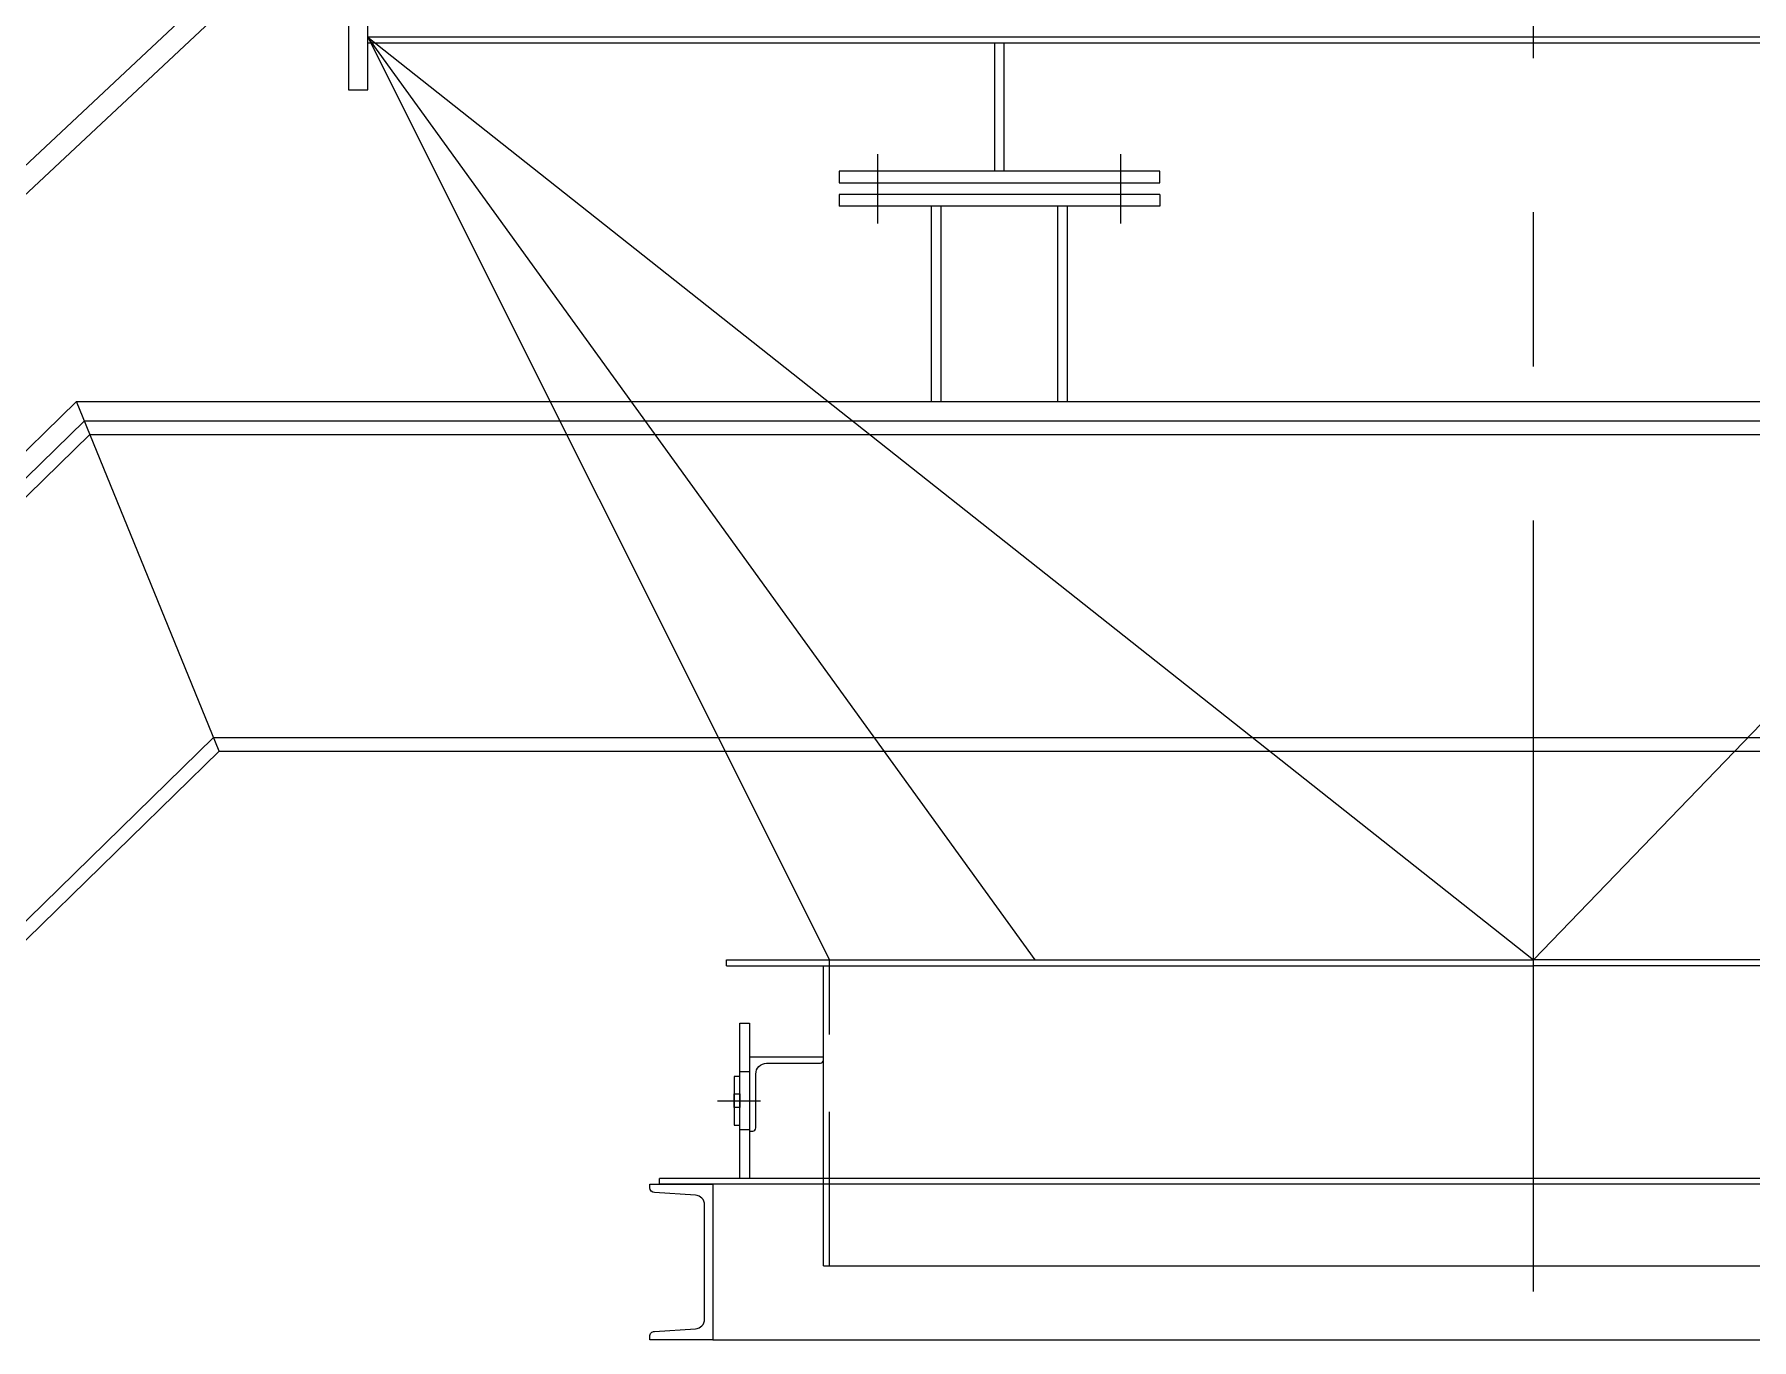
# Model space of a CAD drawing. Extents: x 0 to 45720, y 0 to 30480.
# Drawn here: x 10084 to 11851, y 10070 to 11414 of the extents above; entities that cross this region are included whole.
import ezdxf

# ---------------------------------------------------------------- set-up
doc = ezdxf.new("R2010")
doc.units = 0
doc.header["$LTSCALE"] = 25
for name, pattern in [('CENTER', [50.8, 31.75, -6.35, 6.35, -6.35]), ('HIDDEN', [9.525, 6.35, -3.175]), ('HIDDEN2', [4.7625, 3.175, -1.5875])]:
    doc.linetypes.add(name, pattern=pattern)
doc.layers.get('0').update_dxf_attribs({"linetype": 'CONTINUOUS'})
for name, color, linetype in [('CHUTE', 2, 'CONTINUOUS'), ('CHUTECL', 30, 'CENTER'), ('CHUTEHIDDEN', 3, 'HIDDEN'), ('EMS_BOLT-BOLTHOLE', 3, 'CONTINUOUS'), ('EMS_CL', 1, 'CENTER'), ('EMS_DIM', 3, 'CONTINUOUS'), ('EMS_GRAY', 252, 'CONTINUOUS'), ('EMS_GRAYER', 151, 'CONTINUOUS'), ('EMS_OBJECT', 2, 'CONTINUOUS')]:
    doc.layers.add(name, color=color, linetype=linetype)

# ---------------------------------------------------------------- blocks, each defined once
blk = doc.blocks.new('A$C68FD0FB3')
at = {"layer": 'EMS_GRAY'}
for p, q in [((-2569.5, -9.4), (-1067.1, 1397.8)), ((-2568.5, -38.6), (-1052.3, 1381.5))]:
    blk.add_line(p, q, dxfattribs=at)
blk = doc.blocks.new('A$C0D4A2BF7')
at = {"color": 252}
blk.add_lwpolyline([(-114.7, -25.4, 0.414214), (-102, -12.7), (-102, 0), (-406.4, 0), (-406.4, -304.8), (-393.7, -304.8, 0.414214), (-381, -292.1), (-381, -69.8, -0.414214), (-336.5, -25.4)], format="xyb", close=True, dxfattribs=at)
blk.add_lwpolyline([(-446.4, -80), (-470.4, -80), (-470.4, -280), (-446.4, -280)], close=True, dxfattribs=at)
at = {"layer": 'EMS_BOLT-BOLTHOLE', "color": 252}
blk.add_lwpolyline([(-470.4, -152), (-446.4, -152), (-446.4, -208), (-470.4, -208)], close=True, dxfattribs=at)
at = {"layer": 'EMS_CL', "color": 252}
blk.add_line((-539.1, -180), (-361.9, -180), dxfattribs=at)
at = {"layer": 'EMS_GRAY'}
blk.add_lwpolyline([(-446.4, 140), (-406.4, 140), (-406.4, -500), (-446.4, -500)], close=True, dxfattribs=at)
at = {"layer": 'EMS_GRAY', "color": 252}
blk.add_lwpolyline([(-446.4, -60), (-406.4, -60), (-406.4, -300), (-446.4, -300)], close=True, dxfattribs=at)
blk = doc.blocks.new('A$C3C7716C0')
at = {"layer": 'EMS_DIM', "yscale": 0.25, "zscale": 0.25}
for p, xscale in [((-705.5, -225), 0.25), ((705.5, -225), -0.25)]:
    blk.add_blockref('A$C0D4A2BF7', p, dxfattribs=dict(at, xscale=xscale))
blk = doc.blocks.new('CHN-C160X65X8_5')
blk.add_lwpolyline([(65, 80), (0, 80), (0, -80), (65, -80), (65, -76.5, 0.414214), (60, -71.5), (17.9, -68.8, -0.396047), (8.5, -58.8), (8.5, 58.8, -0.396047), (17.9, 68.8), (60, 71.5, 0.378105), (65, 76.5), (65, 80)], format="xyb")
blk = doc.blocks.new('A$C7AA604B6')
at = {"layer": 'CHUTE', "color": 252}
for p, q in [((174.8, -666.7), (174.8, 158.3)), ((643.8, -1925.7), (643.8, -1616.7)), ((643.8, -1925.7), (2105.8, -1925.7))]:
    blk.add_line(p, q, dxfattribs=at)
for points in [[(154.8, -714.8), (174.8, -714.8), (174.8, -564.8), (154.8, -564.8)], [(659.8, -810.7), (989.8, -810.7), (989.8, -798.7), (659.8, -798.7)]]:
    blk.add_lwpolyline(points, close=True, dxfattribs=at)
blk.add_lwpolyline([(829.8, -798.7), (829.8, -666.7), (819.8, -666.7), (819.8, -798.7)], dxfattribs=at)
at = {"layer": 'CHUTECL', "color": 252}
for p, q in [((699.8, -852.5), (699.8, -780.9)), ((949.8, -852.5), (949.8, -780.9))]:
    blk.add_line(p, q, dxfattribs=at)
at = {"layer": 'CHUTEHIDDEN', "color": 252}
blk.add_line((649.8, -1925.7), (649.8, -1610.7), dxfattribs=at)
at = {"layer": 'EMS_GRAY'}
for p, q in [((2289.8, -660.7), (174.8, -660.7)), ((174.8, -660.7), (649.8, -1610.7)), ((174.8, -660.7), (1374.8, -1610.7)), ((861.8, -1610.7), (174.8, -660.7)), ((2289.8, -666.7), (174.8, -666.7)), ((1374.8, -1610.7), (2289.8, -660.7)), ((543.8, -1610.7), (1374.8, -1610.7)), ((543.8, -1616.7), (543.8, -1610.7)), ((543.8, -1616.7), (1374.8, -1616.7)), ((2205.8, -1610.7), (1374.8, -1610.7)), ((2205.8, -1616.7), (1374.8, -1616.7)), ((2274.8, -1835.7), (474.8, -1835.7)), ((474.8, -1841.7), (474.8, -1835.7)), ((2274.8, -1841.7), (474.8, -1841.7)), ((529.8, -2001.7), (2219.8, -2001.7))]:
    blk.add_line(p, q, dxfattribs=at)
at = {"layer": 'EMS_GRAYER', "linetype": 'HIDDEN2'}
for p, q in [((989.8, -822.7), (659.8, -822.7)), ((659.8, -822.7), (659.8, -834.7)), ((989.8, -822.7), (989.8, -834.7)), ((989.8, -834.7), (659.8, -834.7)), ((754.8, -1035.7), (754.8, -834.7)), ((764.8, -1035.7), (764.8, -834.7)), ((894.8, -1035.7), (894.8, -834.7))]:
    blk.add_line(p, q, dxfattribs=at)
at = {"layer": 'EMS_GRAYER', "linetype": 'HIDDEN'}
blk.add_line((884.8, -1035.7), (884.8, -834.7), dxfattribs=at)
at = {"layer": 'EMS_DIM'}
blk.add_blockref('A$C3C7716C0', (1374.8, -1485.7), dxfattribs=at)
at = {"layer": 'EMS_GRAY', "xscale": -1}
blk.add_blockref('CHN-C160X65X8_5', (529.8, -1921.7), dxfattribs=at)
blk = doc.blocks.new('A$C43065EBA')
at = {"layer": 'EMS_OBJECT'}
for p, q in [((989.8, -822.7), (659.8, -822.7)), ((659.8, -822.7), (659.8, -834.7)), ((989.8, -822.7), (989.8, -834.7)), ((989.8, -834.7), (659.8, -834.7)), ((754.8, -1035.7), (754.8, -834.7)), ((764.8, -1035.7), (764.8, -834.7)), ((884.8, -1035.7), (884.8, -834.7)), ((894.8, -1035.7), (894.8, -834.7)), ((-125.2, -1035.7), (3204.6, -1035.7)), ((-117.1, -1055.7), (3204.6, -1055.7)), ((-111.4, -1069.7), (3204.6, -1069.7)), ((15.8, -1381.7), (3204.6, -1381.7)), ((21.5, -1395.7), (3204.6, -1395.7))]:
    blk.add_line(p, q, dxfattribs=at)
blk = doc.blocks.new('A$C5B112E3C')
at = {"layer": 'EMS_OBJECT'}
for p, q in [((-2691.9, -3543.9), (-125.2, -1035.7)), ((21.5, -1395.7), (-125.2, -1035.7)), ((-2671.9, -3552.4), (-117.1, -1055.7)), ((-2657.9, -3558.2), (-111.4, -1069.7)), ((-2345.9, -3689.6), (15.8, -1381.7)), ((-2331.9, -3695.5), (21.5, -1395.7))]:
    blk.add_line(p, q, dxfattribs=at)

msp = doc.modelspace()

# ---------------------------------------------------------------- linework, layer by layer
at = {"layer": 'EMS_CL'}
msp.add_line((11627.031, 8849.751), (11627.031, 16308.999), dxfattribs=at)

# ---------------------------------------------------------------- block references
at = {"layer": 'EMS_DIM'}
msp.add_blockref('A$C68FD0FB3', (11627.031, 10336.235), dxfattribs=at)
at = {"layer": 'EMS_OBJECT'}
for name in ['A$C43065EBA', 'A$C7AA604B6', 'A$C5B112E3C']:
    msp.add_blockref(name, (10252.253, 12071.906), dxfattribs=at)

doc.saveas('drawing.dxf')
